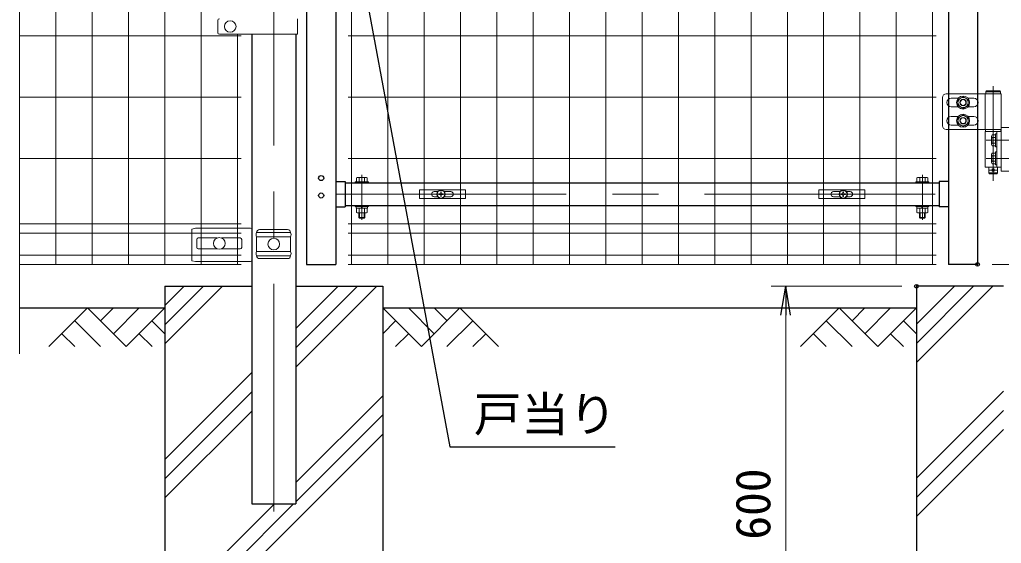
# Model space of a CAD drawing. Units: millimetres, scale not verified. Extents: x -4200 to 4200, y -2970 to 2970.
# Drawn here: x -2969 to -1617, y -911 to -190 of the extents above; entities that cross this region are included whole.
import ezdxf
from ezdxf.enums import TextEntityAlignment as Align

# ---------------------------------------------------------------- set-up
doc = ezdxf.new("R2010")
doc.units = ezdxf.units.MM
doc.header["$LTSCALE"] = 10
doc.header["$PDMODE"] = 32
doc.header["$PDSIZE"] = 5
doc.linetypes.add('USER1', pattern=[50.8, 31.75, -6.35, 6.35, -6.35])
for name, color, linetype, lineweight in [('0-1_D-BMK', 2, 'USER1', 13), ('0-2_D-STR1', 1, 'Continuous', 25), ('0-3_D-STR3', 3, 'Continuous', 13), ('0-4_D-STR2', 7, 'Continuous', 13), ('0-5_D-STR-DIM', 7, 'Continuous', 13), ('0-6_D-DCR-HCH', 7, 'Continuous', 13), ('0-7_D-STR-TXT', 7, 'Continuous', 13), ('0-8_D-BGD', 7, 'Continuous', 25), ('0-9_D-STR4', 7, 'Continuous', 25)]:
    doc.layers.add(name, color=color, linetype=linetype, lineweight=lineweight)
doc.layers.add('0-A_0', color=7, linetype='Continuous')
doc.layers.add('0-B_Defpoints', color=6, linetype='Continuous')
doc.styles.add('ＭＳ ゴシック', font='')
doc.styles.get('ＭＳ ゴシック').set_extended_font_data('MS Gothic')

# ---------------------------------------------------------------- blocks, each defined once
blk = doc.blocks.new('_Open')
at = {"layer": '0-A_0'}
blk.add_line((-10, 1.667), (0, 0), dxfattribs=at)
blk.add_lwpolyline([(-10, -1.667), (0, 0), (-10, 0)], dxfattribs=at)
blk = doc.blocks.new('A$Cc5bff5c2')
at = {"layer": '0-3_D-STR3'}
for p, q in [((-297.7, 60), (337.3, 60)), ((-297.7, -60), (-297.7, 60)), ((-95.2, 35), (-45.6, 35)), ((-18.5, 4.2), (-31.5, 3.9)), ((-31.5, 3.9), (-31.5, -4)), ((-4, 31.5), (-4.2, 18.5)), ((-4, 31.5), (4, 31.5)), ((4, 31.5), (4.2, 18.5)), ((18.5, 4.2), (31.5, 3.9)), ((31.5, 3.9), (31.5, -4)), ((45.6, 35), (134.8, 35)), ((-95.2, -35), (-45.6, -35)), ((-18.5, -4.2), (-31.5, -4)), ((-4, -31.5), (-4.2, -18.5)), ((18.5, -4.2), (31.5, -4)), ((45.6, -35), (134.8, -35))]:
    blk.add_line(p, q, dxfattribs=at)
for points in [[(-297.7, -60), (337.3, -60), (337.3, 60)], [(-4, -31.5), (4, -31.5), (4.2, -18.5)]]:
    blk.add_lwpolyline(points, dxfattribs=at)
for radius in [57.5, 52.5]:
    blk.add_circle((0, 0), radius, dxfattribs=at)
for centre, radius, start, end in [((-95.2, 0), 35, 90, 270), ((-19.1, 19), 14.9, 270, 0), ((19.1, 19), 14.9, 180, 270), ((134.8, 0), 35, 270, 90), ((-19.1, -19), 14.9, 0, 90), ((19.1, -19), 14.9, 90, 180)]:
    blk.add_arc(centre, radius, start, end, dxfattribs=at)
blk = doc.blocks.new('A$C5ba32ecb')
at = {"layer": '0-3_D-STR3'}
for p, q in [((-337.5, 60), (297.5, 60)), ((-337.5, -60), (-337.5, 60)), ((-135, 35), (-45.6, 35)), ((-18.5, 4.2), (-31.5, 3.9)), ((-31.5, 3.9), (-31.5, -4)), ((-4, 31.5), (-4.2, 18.5)), ((-4, 31.5), (4, 31.5)), ((4, 31.5), (4.2, 18.5)), ((18.5, 4.2), (31.5, 3.9)), ((31.5, 3.9), (31.5, -4)), ((45.6, 35), (95, 35)), ((-135, -35), (-45.6, -35)), ((-18.5, -4.2), (-31.5, -4)), ((-4, -31.5), (-4.2, -18.5)), ((18.5, -4.2), (31.5, -4)), ((45.6, -35), (95, -35))]:
    blk.add_line(p, q, dxfattribs=at)
for points in [[(-337.5, -60), (297.5, -60), (297.5, 60)], [(-4, -31.5), (4, -31.5), (4.2, -18.5)]]:
    blk.add_lwpolyline(points, dxfattribs=at)
for radius in [57.5, 52.5]:
    blk.add_circle((0, 0), radius, dxfattribs=at)
for centre, radius, start, end in [((-135, 0), 35, 90, 270), ((-19.1, 19), 14.9, 270, 0), ((19.1, 19), 14.9, 180, 270), ((95, 0), 35, 270, 90), ((-19.1, -19), 14.9, 0, 90), ((19.1, -19), 14.9, 90, 180)]:
    blk.add_arc(centre, radius, start, end, dxfattribs=at)
blk = doc.blocks.new('MLeader1')
at = {"layer": '0-7_D-STR-TXT', "lineweight": 25}
blk.add_line((-2577.74, 272.65), (-2578.48, 313.2), dxfattribs=at)
for points in [[(-2564.63, 275.08), (-2578.48, 313.2), (-2571.18, 273.87)], [(-2571.18, 273.87), (-2376.13, -778.06), (-2162.74, -778.06), (-2148.42, -778.06)]]:
    blk.add_lwpolyline(points, dxfattribs=at)

msp = doc.modelspace()

# ---------------------------------------------------------------- linework, layer by layer
at = {"layer": '0-1_D-BMK'}
for p, q in [((-2618.73, 1478.46), (-2618.73, -867.36)), ((-1628.03, -281.25), (-1628.03, -411.72)), ((-1637.83, -355.78), (-1529.62, -355.78)), ((-1637.83, -380.78), (-1529.62, -380.78)), ((-2497.48, -465.38), (-2497.48, -403.29)), ((-1725.48, -465.38), (-1725.48, -403.29)), ((-1623.03, -396.78), (-1633.03, -396.78)), ((-2533.48, -430.03), (-1689.48, -430.03))]:
    msp.add_line(p, q, dxfattribs=at)
at = {"layer": '0-2_D-STR1'}
for p, q in [((-2533.48, 1358.22), (-2533.48, -526.78)), ((-1689.48, 1358.22), (-1689.48, -526.78)), ((-1649.48, 1358.22), (-1649.48, -526.78)), ((-2573.48, 508.22), (-2573.48, -526.78)), ((-2648.98, -209.53), (-2648.98, -856.78)), ((-2588.48, -209.53), (-2588.48, -856.78)), ((-2533.48, -412.53), (-2520.47, -412.53)), ((-2520.47, -412.53), (-2520.47, -447.53)), ((-2520.47, -414.53), (-1702.48, -414.53)), ((-2520.47, -445.53), (-1702.48, -445.53)), ((-2533.48, -447.53), (-2520.47, -447.53)), ((-1689.48, -447.53), (-1702.48, -447.53)), ((-2573.48, -526.78), (-2533.48, -526.78)), ((-1649.48, -526.78), (-1689.48, -526.78)), ((-2648.98, -856.78), (-2588.48, -856.78))]:
    msp.add_line(p, q, dxfattribs=at)
msp.add_lwpolyline([(-1689.48, -412.53), (-1702.48, -412.53), (-1702.48, -447.53)], dxfattribs=at)
for centre in [(-2553.48, -407.78), (-2553.48, -431.78)]:
    msp.add_circle(centre, 3.5, dxfattribs=at)
at = {"layer": '0-3_D-STR3'}
for p, q in [((-2586.18, -188.53), (-2586.18, -209.53)), ((-2695.71, -190.53), (-2695.71, -207.53)), ((-2586.18, -209.53), (-2693.71, -209.53)), ((-1697.74, -296.78), (-1697.74, -335.78)), ((-1638.88, -291.78), (-1692.74, -291.78)), ((-1617.18, -291.78), (-1651.48, -291.78)), ((-1617.18, -291.78), (-1651.48, -291.78)), ((-1638.88, -340.78), (-1638.88, -291.78)), ((-1637.03, -287.78), (-1638.03, -288.78)), ((-1618.03, -288.78), (-1638.03, -288.78)), ((-1638.03, -291.78), (-1638.03, -288.78)), ((-1618.03, -291.78), (-1638.03, -291.78)), ((-1619.03, -287.78), (-1637.03, -287.78)), ((-1619.03, -287.78), (-1618.03, -288.78)), ((-1618.03, -291.78), (-1618.03, -288.78)), ((-1617.18, -291.78), (-1617.18, -398.28)), ((-1676.18, -297.78), (-1685.74, -297.78)), ((-1676.18, -309.78), (-1685.74, -309.78)), ((-1662.77, -297.78), (-1654.74, -297.78)), ((-1662.77, -309.78), (-1654.74, -309.78)), ((-1676.18, -322.78), (-1685.74, -322.78)), ((-1662.77, -322.78), (-1654.74, -322.78)), ((-1676.18, -334.78), (-1685.74, -334.78)), ((-1662.77, -334.78), (-1654.74, -334.78)), ((-1638.88, -340.78), (-1692.74, -340.78)), ((-1617.18, -340.78), (-1651.48, -340.78)), ((-1617.18, -340.78), (-1651.48, -340.78)), ((-1638.88, -392.78), (-1638.88, -343.78)), ((-1638.88, -343.78), (-1617.18, -343.78)), ((-1638.53, -343.78), (-1638.53, -340.78)), ((-1638.53, -340.78), (-1617.53, -340.78)), ((-1617.53, -343.78), (-1638.53, -343.78)), ((-1630.28, -350.15), (-1630.28, -361.41)), ((-1629.2, -348.28), (-1624.78, -348.28)), ((-1624.78, -364.78), (-1624.78, -346.78)), ((-1624.78, -348.28), (-1624.78, -363.28)), ((-1623.18, -392.78), (-1623.18, -343.78)), ((-1617.53, -343.78), (-1617.53, -340.78)), ((-1617.18, -338.28), (-1604.68, -338.28)), ((-1629.2, -352.02), (-1624.78, -352.02)), ((-1629.2, -359.54), (-1624.78, -359.54)), ((-1629.2, -363.28), (-1624.78, -363.28)), ((-1624.78, -364.78), (-1623.18, -364.78)), ((-1630.28, -375.15), (-1630.28, -386.41)), ((-1629.2, -373.28), (-1624.78, -373.28)), ((-1629.2, -377.02), (-1624.78, -377.02)), ((-1624.78, -389.78), (-1624.78, -371.78)), ((-1624.78, -373.28), (-1624.78, -388.28)), ((-1629.2, -384.54), (-1624.78, -384.54)), ((-1629.2, -388.28), (-1624.78, -388.28)), ((-1624.78, -389.78), (-1623.18, -389.78)), ((-1617.18, -392.78), (-1638.88, -392.78)), ((-1634.03, -392.78), (-1634.03, -400.78)), ((-1634.03, -400.78), (-1633.03, -401.78)), ((-1634.03, -400.78), (-1622.03, -400.78)), ((-1633.03, -401.78), (-1623.03, -401.78)), ((-1623.03, -401.78), (-1622.03, -400.78)), ((-1622.03, -392.78), (-1622.03, -400.78)), ((-1617.18, -398.28), (-1604.68, -398.28)), ((-2506.48, -412.93), (-2506.48, -414.53)), ((-2506.48, -412.93), (-2488.48, -412.93)), ((-2506.48, -414.53), (-2488.48, -414.53)), ((-2504.98, -412.93), (-2504.98, -407.48)), ((-2489.97, -412.93), (-2504.98, -412.93)), ((-2491.85, -406.93), (-2503.1, -406.93)), ((-2501.23, -412.93), (-2501.23, -407.48)), ((-2493.72, -412.93), (-2493.72, -407.48)), ((-2489.97, -412.93), (-2489.97, -407.48)), ((-2488.48, -412.93), (-2488.48, -414.53)), ((-1734.48, -412.93), (-1734.48, -414.53)), ((-1716.48, -412.93), (-1734.48, -412.93)), ((-1716.48, -414.53), (-1734.48, -414.53)), ((-1732.98, -412.93), (-1732.98, -407.48)), ((-1732.98, -412.93), (-1717.98, -412.93)), ((-1731.1, -406.93), (-1719.85, -406.93)), ((-1729.23, -412.93), (-1729.23, -407.48)), ((-1721.73, -412.93), (-1721.73, -407.48)), ((-1717.98, -412.93), (-1717.98, -407.48)), ((-1716.48, -412.93), (-1716.48, -414.53)), ((-2506.48, -445.53), (-2506.48, -447.13)), ((-2506.48, -445.53), (-2488.48, -445.53)), ((-2488.48, -445.53), (-2488.48, -447.13)), ((-1734.48, -445.53), (-1734.48, -447.13)), ((-1716.48, -445.53), (-1734.48, -445.53)), ((-1716.48, -445.53), (-1716.48, -447.13)), ((-2506.48, -447.13), (-2488.48, -447.13)), ((-2504.98, -449.13), (-2504.98, -455.08)), ((-2503.1, -455.64), (-2491.85, -455.64)), ((-2501.48, -461.93), (-2501.48, -455.64)), ((-2501.23, -449.13), (-2501.23, -455.08)), ((-2500.48, -462.93), (-2500.48, -455.64)), ((-2497.1, -449.13), (-2498.25, -447.13)), ((-2496.41, -449.13), (-2497.56, -447.13)), ((-2494.48, -462.93), (-2494.48, -455.64)), ((-2493.72, -449.13), (-2493.72, -455.08)), ((-2493.48, -461.93), (-2493.48, -455.64)), ((-2489.97, -449.13), (-2489.97, -455.08)), ((-1716.48, -447.13), (-1734.48, -447.13)), ((-1732.98, -449.13), (-1732.98, -455.08)), ((-1719.85, -455.64), (-1731.1, -455.64)), ((-1729.48, -461.93), (-1729.48, -455.64)), ((-1729.23, -449.13), (-1729.23, -455.08)), ((-1728.48, -462.93), (-1728.48, -455.64)), ((-1726.55, -449.13), (-1725.39, -447.13)), ((-1725.85, -449.13), (-1724.7, -447.13)), ((-1722.48, -462.93), (-1722.48, -455.64)), ((-1721.73, -449.13), (-1721.73, -455.08)), ((-1721.48, -461.93), (-1721.48, -455.64)), ((-1717.98, -449.13), (-1717.98, -455.08)), ((-2501.48, -461.93), (-2500.48, -462.93)), ((-2501.48, -461.93), (-2493.48, -461.93)), ((-2494.48, -462.93), (-2500.48, -462.93)), ((-2494.48, -462.93), (-2493.48, -461.93)), ((-1728.48, -462.93), (-1729.48, -461.93)), ((-1721.48, -461.93), (-1729.48, -461.93)), ((-1728.48, -462.93), (-1722.48, -462.93)), ((-1721.48, -461.93), (-1722.48, -462.93)), ((-2726.73, -476.98), (-2731.73, -477.98)), ((-2731.73, -521.78), (-2731.73, -477.98)), ((-2726.73, -476.98), (-2650.85, -476.98)), ((-2648.98, -477.38), (-2650.85, -476.98)), ((-2642.4, -482.78), (-2595.65, -482.78)), ((-2638.4, -478.78), (-2599.65, -478.78)), ((-2724.85, -492.28), (-2724.85, -503.28)), ((-2722.85, -490.28), (-2696.51, -490.28)), ((-2690.94, -490.28), (-2664.85, -490.28)), ((-2662.85, -492.28), (-2662.85, -503.28)), ((-2642.4, -488.78), (-2595.65, -488.78)), ((-2642.4, -488.78), (-2642.4, -508.78)), ((-2595.65, -488.78), (-2595.65, -508.78)), ((-2722.85, -505.28), (-2696.51, -505.28)), ((-2690.94, -505.28), (-2664.85, -505.28)), ((-2642.4, -508.78), (-2595.65, -508.78)), ((-2726.73, -522.78), (-2731.73, -521.78)), ((-2726.73, -522.78), (-2650.85, -522.78)), ((-2650.85, -522.78), (-2648.98, -521.86)), ((-2642.4, -514.78), (-2595.65, -514.78)), ((-2638.4, -518.78), (-2599.65, -518.78))]:
    msp.add_line(p, q, dxfattribs=at)
for points in [[(-1669.48, -295.68), (-1676.49, -299.73), (-1676.49, -307.83), (-1669.48, -311.88), (-1662.46, -307.83), (-1662.46, -299.73)], [(-1669.48, -320.68), (-1676.49, -324.73), (-1676.49, -332.83), (-1669.48, -336.88), (-1662.46, -332.83), (-1662.46, -324.73)]]:
    msp.add_lwpolyline(points, close=True, dxfattribs=at)
for points in [[(-1624.78, -346.78), (-1623.18, -346.78), (-1623.18, -364.78)], [(-1624.78, -371.78), (-1623.18, -371.78), (-1623.18, -389.78)], [(-2489.78, -449.13), (-2505.18, -449.13), (-2505.18, -447.13)], [(-2489.78, -449.13), (-2489.78, -447.13), (-2505.18, -447.13)], [(-1733.18, -449.13), (-1717.78, -449.13), (-1717.78, -447.13)], [(-1733.18, -449.13), (-1733.18, -447.13), (-1717.78, -447.13)]]:
    msp.add_lwpolyline(points, dxfattribs=at)
for centre, radius in [((-2678.73, -199.03), 8), ((-1669.48, -303.78), 9), ((-1669.48, -303.78), 7.03), ((-1669.48, -303.78), 4.5), ((-1669.48, -303.78), 4), ((-1669.48, -328.78), 9), ((-1669.48, -328.78), 7.03), ((-1669.48, -328.78), 4.5), ((-1669.48, -328.78), 4), ((-1628.03, -396.78), 2), ((-2693.73, -497.78), 8), ((-2618.73, -498.78), 8)]:
    msp.add_circle(centre, radius, dxfattribs=at)
for centre, radius, start, end in [((-2693.71, -190.53), 2, 90, 180), ((-2693.71, -207.53), 2, 180, 270), ((-1692.74, -296.78), 5, 90, 180), ((-1685.74, -303.78), 6, 90, 270), ((-1654.74, -303.78), 6, 270, 90), ((-1685.74, -328.78), 6, 90, 270), ((-1654.74, -328.78), 6, 270, 90), ((-1692.74, -335.78), 5, 180, 270), ((-1628.12, -350.15), 2.16, 120, 240), ((-1623.2, -355.78), 7.08, 147.93138, 212.06862), ((-1628.12, -361.41), 2.16, 120, 240), ((-1628.12, -375.15), 2.16, 120, 240), ((-1623.2, -380.78), 7.08, 147.93138, 212.06862), ((-1628.12, -386.41), 2.16, 120, 240), ((-2503.1, -410.39), 3.46, 57.13278, 122.86722), ((-2497.48, -419.92), 12.99, 73.22135, 106.77865), ((-2491.85, -410.39), 3.46, 57.13278, 122.86722), ((-1731.1, -410.39), 3.46, 57.13278, 122.86722), ((-1725.48, -419.92), 12.99, 73.22135, 106.77865), ((-1719.85, -410.39), 3.46, 57.13278, 122.86722), ((-2503.1, -452.18), 3.46, 237.13278, 302.86722), ((-2497.48, -442.64), 12.99, 253.22135, 286.77865), ((-2491.85, -452.18), 3.46, 237.13278, 302.86722), ((-1731.1, -452.18), 3.46, 237.13278, 302.86722), ((-1725.48, -442.64), 12.99, 253.22135, 286.77865), ((-1719.85, -452.18), 3.46, 237.13278, 302.86722), ((-2637.15, -485.78), 6.05, 150.26731, 209.73269), ((-2638.4, -482.78), 4, 90, 180), ((-2599.65, -482.78), 4, 0, 90), ((-2600.91, -485.78), 6.05, 330.26731, 29.73269), ((-2722.85, -492.28), 2, 90, 180), ((-2664.85, -492.28), 2, 0, 90), ((-2722.85, -503.28), 2, 180, 270), ((-2664.85, -503.28), 2, 270, 0), ((-2637.13, -511.78), 6.07, 150.37394, 209.62606), ((-2600.93, -511.78), 6.07, 330.37394, 29.62606), ((-2638.4, -514.78), 4, 180, 270), ((-2599.65, -514.78), 4, 270, 0)]:
    msp.add_arc(centre, radius, start, end, dxfattribs=at)
at = {"layer": '0-4_D-STR2'}
for p, q in [((-2918.73, -526.78), (-2918.73, 1443.22)), ((-2868.73, -526.78), (-2868.73, 1443.22)), ((-2818.73, -526.78), (-2818.73, 1443.22)), ((-2768.73, -526.78), (-2768.73, 1443.22)), ((-2718.73, -526.78), (-2718.73, 1443.22)), ((-2511.47, -526.78), (-2511.47, 1443.22)), ((-2461.47, -526.78), (-2461.47, 1443.22)), ((-2411.47, -526.78), (-2411.47, 1443.22)), ((-1811.47, -526.78), (-1811.47, 1443.22)), ((-1761.47, -526.78), (-1761.47, 1443.22)), ((-1711.47, -526.78), (-1711.47, 1443.22)), ((-2361.47, -526.78), (-2361.47, 793.22)), ((-2311.47, -526.78), (-2311.47, 793.22)), ((-2261.47, -526.78), (-2261.47, 793.22)), ((-2211.47, -526.78), (-2211.47, 793.22)), ((-2161.47, -526.78), (-2161.47, 793.22)), ((-2111.47, -526.78), (-2111.47, 793.22)), ((-2061.47, -526.78), (-2061.47, 793.22)), ((-2011.47, -526.78), (-2011.47, 793.22)), ((-1961.47, -526.78), (-1961.47, 793.22)), ((-1911.47, -526.78), (-1911.47, 793.22)), ((-1861.47, -526.78), (-1861.47, 793.22)), ((-2968.73, -649.78), (-2968.73, 432.56)), ((-2968.73, -211.78), (-2663.73, -211.78)), ((-2668.73, -526.78), (-2668.73, -209.53)), ((-1706.47, -211.78), (-2516.47, -211.78)), ((-2968.73, -296.28), (-2663.73, -296.28)), ((-1706.47, -296.28), (-2516.47, -296.28)), ((-2968.73, -380.78), (-2663.73, -380.78)), ((-1706.47, -380.78), (-2516.47, -380.78)), ((-2968.73, -470.78), (-2663.73, -470.78)), ((-1706.47, -470.78), (-2516.47, -470.78)), ((-2968.73, -483.66), (-2663.73, -483.66)), ((-1706.47, -483.66), (-2516.47, -483.66)), ((-2968.73, -513.91), (-2663.73, -513.91)), ((-2968.73, -526.78), (-2663.73, -526.78)), ((-1706.47, -513.91), (-2516.47, -513.91)), ((-1706.47, -526.78), (-2516.47, -526.78))]:
    msp.add_line(p, q, dxfattribs=at)
at = {"layer": '0-5_D-STR-DIM'}
for p, q in [((-1629.48, -526.78), (-1036.45, -526.78)), ((-1753.73, -556.78), (-1933.73, -556.78)), ((-1913.73, -596.78), (-1913.73, -1116.78))]:
    msp.add_line(p, q, dxfattribs=at)
at = {"layer": '0-6_D-DCR-HCH'}
for p, q in [((-2768.73, -636.38), (-2689.13, -556.78)), ((-2768.73, -609.86), (-2715.65, -556.78)), ((-2768.73, -583.35), (-2742.16, -556.78)), ((-2588.48, -668.26), (-2477, -556.78)), ((-2588.48, -641.75), (-2503.52, -556.78)), ((-2588.48, -615.23), (-2530.03, -556.78)), ((-1733.73, -662.04), (-1628.47, -556.78)), ((-1733.73, -635.52), (-1654.99, -556.78)), ((-1733.73, -609.01), (-1681.5, -556.78)), ((-2875.15, -586.78), (-2928.36, -640)), ((-2875.15, -586.78), (-2821.94, -640)), ((-2857.41, -604.52), (-2839.68, -586.78)), ((-2839.68, -622.26), (-2804.2, -586.78)), ((-2821.94, -640), (-2768.73, -586.78)), ((-2415.51, -640), (-2468.73, -586.78)), ((-2397.78, -622.26), (-2433.25, -586.78)), ((-2362.3, -586.78), (-2415.51, -640)), ((-2379.95, -604.61), (-2397.78, -586.78)), ((-2362.3, -586.78), (-2309.09, -640)), ((-1840.15, -586.78), (-1893.36, -640)), ((-1840.15, -586.78), (-1786.94, -640)), ((-1822.41, -604.52), (-1804.68, -586.78)), ((-1804.68, -622.26), (-1769.2, -586.78)), ((-1786.94, -640), (-1733.73, -586.78)), ((-2892.89, -604.52), (-2857.25, -640)), ((-2786.46, -604.52), (-2768.73, -622.18)), ((-2450.99, -604.52), (-2468.73, -622.18)), ((-2344.56, -604.52), (-2380.2, -640)), ((-1857.89, -604.52), (-1822.25, -640)), ((-1751.46, -604.52), (-1733.73, -622.18)), ((-2910.62, -622.26), (-2892.81, -640)), ((-2804.2, -622.26), (-2786.38, -640)), ((-2433.25, -622.26), (-2451.07, -640)), ((-2326.83, -622.26), (-2344.65, -640)), ((-1875.62, -622.26), (-1857.81, -640)), ((-1769.2, -622.26), (-1751.38, -640)), ((-2768.73, -795.48), (-2648.98, -675.73)), ((-2768.73, -822), (-2648.98, -702.25)), ((-1733.73, -821.14), (-1613.98, -701.39)), ((-2588.48, -827.36), (-2468.73, -707.61)), ((-2768.73, -848.51), (-2648.98, -728.76)), ((-1733.73, -847.66), (-1613.98, -727.91)), ((-2588.48, -853.88), (-2468.73, -734.13)), ((-1733.73, -874.17), (-1613.98, -754.42)), ((-2768.73, -1060.64), (-2468.73, -760.64)), ((-2768.73, -1034.13), (-2591.38, -856.78)), ((-2768.73, -1007.61), (-2617.9, -856.78))]:
    msp.add_line(p, q, dxfattribs=at)
at = {"layer": '0-8_D-BGD'}
for p, q in [((-2968.73, -586.78), (-2768.73, -586.78)), ((-2468.73, -586.78), (-1733.73, -586.78))]:
    msp.add_line(p, q, dxfattribs=at)
at = {"layer": '0-9_D-STR4'}
for p, q in [((-2768.73, -556.78), (-2768.73, -1156.78)), ((-2768.73, -556.78), (-2648.98, -556.78)), ((-2588.48, -556.78), (-2468.73, -556.78)), ((-2468.73, -556.78), (-2468.73, -1156.78)), ((-1733.73, -556.78), (-1733.73, -1156.78)), ((-1613.98, -556.78), (-1733.73, -556.78))]:
    msp.add_line(p, q, dxfattribs=at)
at = {"layer": '0-B_Defpoints'}
for p in [(-1649.48, -526.78), (-1733.73, -556.78)]:
    msp.add_point(p, dxfattribs=at)

# ---------------------------------------------------------------- block references
at = {"layer": '0-3_D-STR3', "xscale": 0.1, "yscale": 0.1}
for name, p in [('A$Cc5bff5c2', (-2388.48, -430.03)), ('A$C5ba32ecb', (-1834.47, -430.03))]:
    msp.add_blockref(name, p, dxfattribs=at)
at = {"layer": '0-5_D-STR-DIM', "xscale": 4, "yscale": 4, "rotation": 90}
msp.add_blockref('_Open', (-1913.73, -556.78), dxfattribs=at)
at = {"layer": '0-7_D-STR-TXT'}
msp.add_blockref('MLeader1', (0, 0), dxfattribs=at)

# ---------------------------------------------------------------- texts
at = {"layer": '0-5_D-STR-DIM', "style": 'ＭＳ ゴシック'}
msp.add_text('600', height=48.09, rotation=90, dxfattribs=at).set_placement((-1920.47, -906.03), align=Align.BOTTOM_LEFT)
at = {"layer": '0-7_D-STR-TXT', "style": 'ＭＳ ゴシック'}
msp.add_text('戸当り', height=48.09, dxfattribs=at).set_placement((-2343.42, -771.46), align=Align.BOTTOM_LEFT)

doc.saveas('drawing.dxf')
